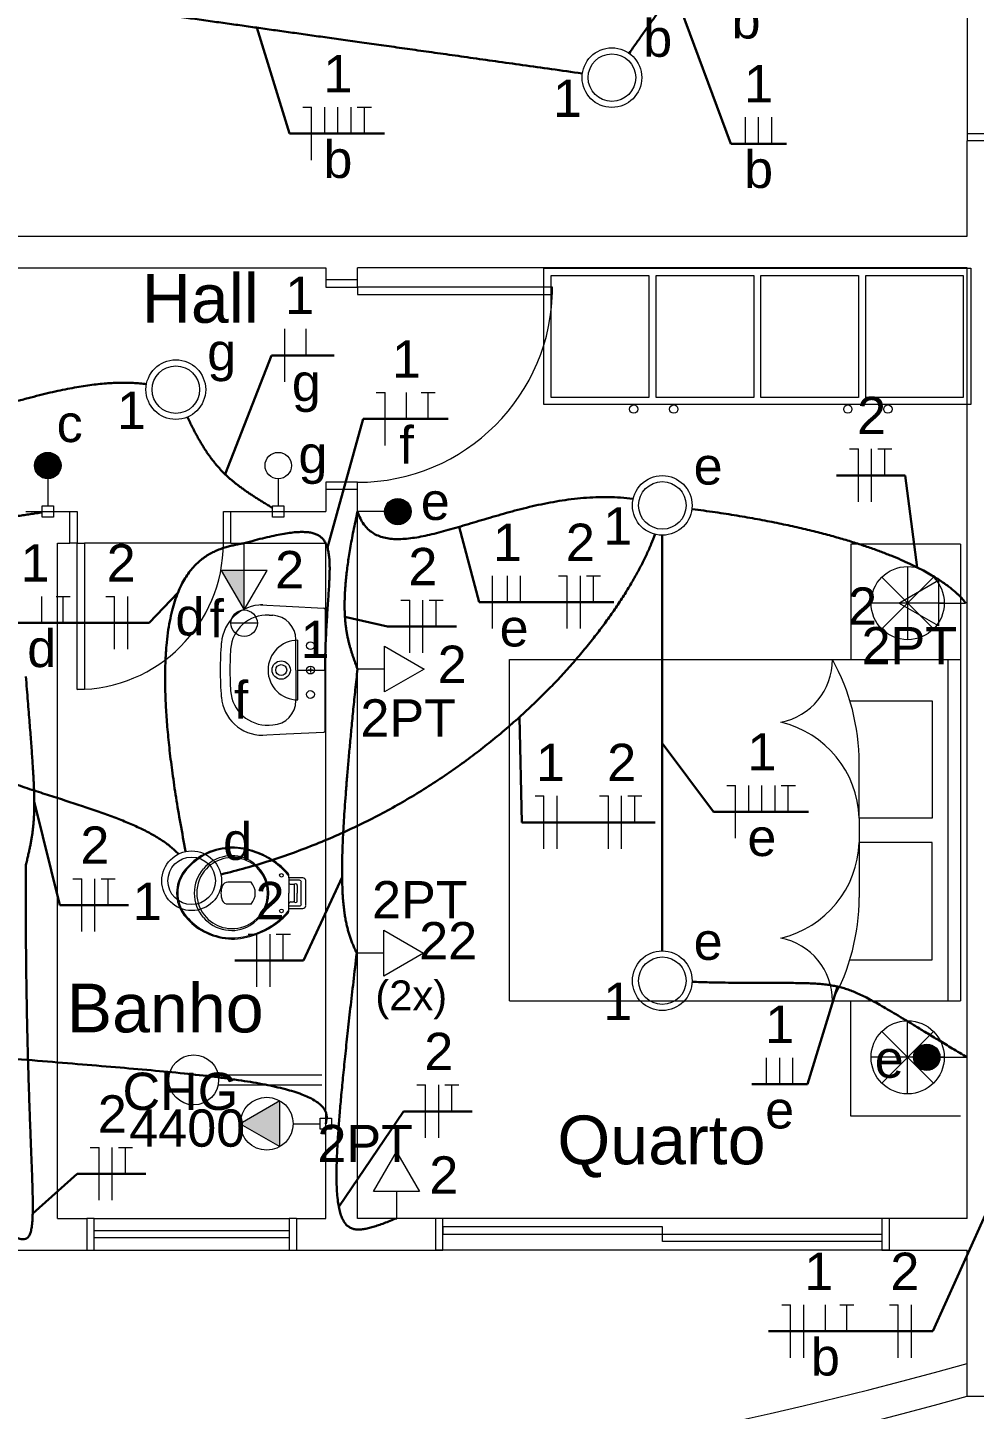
# Model space of a CAD drawing. Header units: inches. Extents: x -3 to 923, y -103 to 154.
# Drawn here: x 30.68 to 35.16, y 37.11 to 43.65 of the extents above; entities that cross this region are included whole.
import ezdxf

# ---------------------------------------------------------------- set-up
doc = ezdxf.new("R2010")
doc.units = ezdxf.units.IN
doc.header["$LTSCALE"] = 10
doc.header["$MEASUREMENT"] = 0
for name, color, linetype, lineweight in [('BASE', 8, 'Continuous', 5), ('EL-Condutos', 4, 'Continuous', 30), ('EL-Fios', 9, 'Continuous', 20), ('EL-Textos fios', 2, 'Continuous', 30), ('EL-Textos pontos', 2, 'Continuous', 30), ('MOVEIS', 9, 'Continuous', 20), ('P-SIMBOL', 5, 'Continuous', 20), ('TEXTO', 2, 'Continuous', 20)]:
    doc.layers.add(name, color=color, linetype=linetype, lineweight=lineweight)
doc.styles.add('Arial', font='arial.ttf')

msp = doc.modelspace()

# ---------------------------------------------------------------- hatches: boundary and pattern name
at = {"layer": 'P-SIMBOL', "linetype": 'Continuous'}
for points in [[(30.717, 41.5768), (30.7795, 41.5768), (30.7795, 41.6393), (30.7698, 41.6388), (30.7529, 41.6333), (30.7424, 41.6273), (30.7344, 41.6203), (30.7264, 41.6098), (30.7202, 41.5968), (30.7174, 41.5838), (30.7175, 41.5768)], [(30.842, 41.5768), (30.7795, 41.5768), (30.7795, 41.6393), (30.7892, 41.6388), (30.8061, 41.6333), (30.8166, 41.6273), (30.8246, 41.6203), (30.8326, 41.6098), (30.8388, 41.5968), (30.8416, 41.5838), (30.8415, 41.5768)], [(30.717, 41.5768), (30.7795, 41.5768), (30.7795, 41.5143), (30.7698, 41.5148), (30.7529, 41.5203), (30.7424, 41.5263), (30.7344, 41.5333), (30.7264, 41.5438), (30.7202, 41.5568), (30.7174, 41.5698), (30.7175, 41.5768)], [(30.842, 41.5768), (30.7795, 41.5768), (30.7795, 41.5143), (30.7892, 41.5148), (30.8061, 41.5203), (30.8166, 41.5263), (30.8246, 41.5333), (30.8326, 41.5438), (30.8388, 41.5568), (30.8416, 41.5698), (30.8415, 41.5768)], [(32.4358, 41.4212), (32.4358, 41.3587), (32.3733, 41.3587), (32.3738, 41.3684), (32.3793, 41.3854), (32.3853, 41.3959), (32.3923, 41.4039), (32.4028, 41.4119), (32.4158, 41.418), (32.4288, 41.4209), (32.4358, 41.4207)], [(32.4358, 41.4212), (32.4358, 41.3587), (32.4983, 41.3587), (32.4978, 41.3684), (32.4923, 41.3854), (32.4863, 41.3959), (32.4793, 41.4039), (32.4688, 41.4119), (32.4558, 41.418), (32.4428, 41.4209), (32.4358, 41.4207)], [(32.4358, 41.2962), (32.4358, 41.3587), (32.3733, 41.3587), (32.3738, 41.3491), (32.3793, 41.3321), (32.3853, 41.3216), (32.3923, 41.3136), (32.4028, 41.3056), (32.4158, 41.2995), (32.4288, 41.2966), (32.4358, 41.2968)], [(32.4358, 41.2962), (32.4358, 41.3587), (32.4983, 41.3587), (32.4978, 41.3491), (32.4923, 41.3321), (32.4863, 41.3216), (32.4793, 41.3136), (32.4688, 41.3056), (32.4558, 41.2995), (32.4428, 41.2966), (32.4358, 41.2968)], [(31.7085, 41.0808), (31.7085, 40.8933), (31.6003, 41.0808)], [(34.9383, 38.8383), (34.9383, 38.7758), (34.8758, 38.7758), (34.8763, 38.7854), (34.8818, 38.8024), (34.8878, 38.8129), (34.8948, 38.8209), (34.9053, 38.8289), (34.9183, 38.835), (34.9313, 38.8379), (34.9383, 38.8377)], [(34.9383, 38.8383), (34.9383, 38.7758), (35.0008, 38.7758), (35.0003, 38.7854), (34.9948, 38.8024), (34.9888, 38.8129), (34.9818, 38.8209), (34.9713, 38.8289), (34.9583, 38.835), (34.9453, 38.8379), (34.9383, 38.8377)], [(34.9383, 38.7133), (34.9383, 38.7758), (34.8758, 38.7758), (34.8763, 38.7661), (34.8818, 38.7491), (34.8878, 38.7386), (34.8948, 38.7306), (34.9053, 38.7226), (34.9183, 38.7165), (34.9313, 38.7136), (34.9383, 38.7138)], [(34.9383, 38.7133), (34.9383, 38.7758), (35.0008, 38.7758), (35.0003, 38.7661), (34.9948, 38.7491), (34.9888, 38.7386), (34.9818, 38.7306), (34.9713, 38.7226), (34.9583, 38.7165), (34.9453, 38.7136), (34.9383, 38.7138)], [(31.8778, 38.4616), (31.6903, 38.4616), (31.8778, 38.5698)], [(31.8778, 38.4616), (31.6903, 38.4616), (31.8778, 38.3533)]]:
    msp.add_hatch(color=256, dxfattribs=at).paths.add_polyline_path(points)

# ---------------------------------------------------------------- linework, layer by layer
at = {"layer": 'BASE'}
for p, q in [((35.1293, 44.1058), (35.1293, 43.1133)), ((35.1293, 42.6633), (35.1293, 43.1133)), ((35.2793, 43.1133), (35.1293, 43.1133)), ((28.7258, 42.6633), (35.1293, 42.6633)), ((28.7258, 42.5133), (32.0948, 42.5133)), ((32.0948, 42.5133), (32.0948, 42.4558)), ((32.2448, 42.4558), (32.0948, 42.4558)), ((35.1293, 42.5133), (32.2448, 42.5133)), ((32.2448, 42.4558), (32.2448, 42.5133)), ((35.1293, 38.0133), (35.1293, 42.5133)), ((35.1293, 38.0133), (35.1293, 42.5133)), ((32.0948, 41.4633), (32.0948, 41.3593)), ((32.2448, 41.4633), (32.0948, 41.4633)), ((32.2448, 38.0133), (32.2448, 41.4633)), ((30.6758, 41.3593), (30.8833, 41.3593)), ((30.8833, 41.2093), (30.8833, 41.3593)), ((31.6448, 41.3593), (32.0948, 41.3593)), ((31.6448, 41.2093), (31.6448, 41.3593)), ((30.8258, 38.0133), (30.8258, 41.2093)), ((30.8258, 41.2093), (30.8833, 41.2093)), ((31.6448, 41.2093), (30.9528, 41.2093)), ((31.6448, 41.2093), (32.0948, 41.2093)), ((32.0948, 38.0133), (32.0948, 41.2093)), ((30.8258, 38.0133), (30.9643, 38.0133)), ((30.9643, 38.0133), (30.9643, 37.8633)), ((31.9563, 38.0133), (32.0948, 38.0133)), ((31.9563, 38.0133), (31.9563, 37.8633)), ((32.6143, 38.0133), (32.2448, 38.0133)), ((32.6143, 38.0133), (32.6143, 37.8633)), ((35.1293, 38.0133), (34.7603, 38.0133)), ((34.7603, 38.0133), (34.7603, 37.8633)), ((30.2488, 37.8633), (30.9643, 37.8633)), ((31.9563, 37.8633), (32.6143, 37.8633)), ((34.7603, 37.8633), (32.6143, 37.8633)), ((34.7603, 37.8633), (35.1293, 37.8633)), ((35.1293, 37.1713), (35.1293, 37.8633)), ((35.1293, 37.1713), (35.1293, 37.8633)), ((35.1293, 37.1713), (35.4468, 37.1713))]:
    msp.add_line(p, q, dxfattribs=at)
at = {"layer": 'BASE', "linetype": 'Continuous'}
for p, q in [((30.9988, 38.0133), (31.9218, 38.0133)), ((34.7253, 38.0133), (32.6488, 38.0133)), ((30.9988, 37.8633), (31.9218, 37.8633)), ((34.7253, 37.8633), (32.6488, 37.8633))]:
    msp.add_line(p, q, dxfattribs=at)
for points in [[(35.2793, 43.1133), (35.2793, 43.1478), (35.1293, 43.1478), (35.1293, 43.1133)], [(32.0948, 42.4558), (32.0948, 42.4208), (32.2448, 42.4208), (32.2448, 42.4558)], [(32.2448, 41.4633), (32.2448, 41.4978), (32.0948, 41.4978), (32.0948, 41.4633)], [(30.8833, 41.3593), (30.9178, 41.3593), (30.9178, 41.2093), (30.8833, 41.2093)], [(31.6448, 41.2093), (31.6103, 41.2093), (31.6103, 41.3593), (31.6448, 41.3593)], [(30.9643, 37.8633), (30.9988, 37.8633), (30.9988, 38.0133), (30.9643, 38.0133)], [(31.9563, 38.0133), (31.9218, 38.0133), (31.9218, 37.8633), (31.9563, 37.8633)], [(32.6143, 37.8633), (32.6488, 37.8633), (32.6488, 38.0133), (32.6143, 38.0133)], [(34.7603, 38.0133), (34.7253, 38.0133), (34.7253, 37.8633), (34.7603, 37.8633)]]:
    msp.add_lwpolyline(points, dxfattribs=at)
for points in [[(32.2448, 42.4208), (32.2448, 42.3863), (33.1678, 42.3863), (33.1678, 42.4208), (32.2448, 42.4208), (32.2448, 42.4208)], [(30.9178, 41.2093), (30.9528, 41.2093), (30.9528, 40.5173), (30.9178, 40.5173), (30.9178, 41.2093), (30.9178, 41.2093)], [(30.9988, 37.9558), (31.9218, 37.9558), (31.9218, 37.9213), (30.9988, 37.9213), (30.9988, 37.9558), (30.9988, 37.9558)], [(32.6488, 37.9383), (33.6873, 37.9383), (33.6873, 37.9733), (32.6488, 37.9733), (32.6488, 37.9383), (32.6488, 37.9383)], [(33.6873, 37.9383), (34.7253, 37.9383), (34.7253, 37.9038), (33.6873, 37.9038), (33.6873, 37.9383), (33.6873, 37.9383)]]:
    msp.add_lwpolyline(points, close=True, dxfattribs=at)
for centre, radius in [((32.2448, 42.4208), 0.923), ((30.9178, 41.2093), 0.6923)]:
    msp.add_arc(centre, radius, 270, 0, dxfattribs=at)
at = {"layer": 'BASE'}
for radius, start, end in [(18.558, 254.235, 285.765), (18.708, 254.364, 285.636)]:
    msp.add_arc((30.0873, 55.1868), radius, start, end, dxfattribs=at)
at = {"layer": 'EL-Condutos', "linetype": 'Continuous'}
for points in [[(33.5298, 43.5282), (33.5483, 43.5545), (33.5659, 43.5795), (33.5827, 43.6032), (33.5987, 43.626), (33.6141, 43.6477), (33.6288, 43.6686), (33.643, 43.6887), (33.6567, 43.7081), (33.6701, 43.727), (33.6831, 43.7454), (33.6958, 43.7635), (33.7084, 43.7813), (33.7208, 43.799), (33.7333, 43.8166), (33.7457, 43.8342), (33.7583, 43.852), (33.7711, 43.8701), (33.7841, 43.8885), (33.7974, 43.9074), (33.8112, 43.9269), (33.8254, 43.947), (33.8401, 43.968), (33.8555, 43.9897), (33.8716, 44.0125), (33.8884, 44.0363), (33.9061, 44.0614), (33.9246, 44.0877), (33.9442, 44.1154), (33.9648, 44.1446), (33.9865, 44.1753)], [(30.2288, 43.8664), (30.3737, 43.846), (30.5098, 43.8268), (30.6379, 43.8088), (30.7584, 43.7919), (30.872, 43.7759), (30.9794, 43.7608), (31.0812, 43.7464), (31.178, 43.7328), (31.2704, 43.7198), (31.359, 43.7073), (31.4446, 43.6953), (31.5276, 43.6836), (31.6088, 43.6722), (31.6887, 43.661), (31.7679, 43.6498), (31.8472, 43.6386), (31.9271, 43.6274), (32.0083, 43.616), (32.0913, 43.6043), (32.1769, 43.5923), (32.2655, 43.5798), (32.3579, 43.5668), (32.4547, 43.5532), (32.5565, 43.5388), (32.6639, 43.5237), (32.7775, 43.5077), (32.898, 43.4908), (33.0261, 43.4728), (33.1622, 43.4536), (33.3071, 43.4332)], [(29.3074, 41.4354), (29.4297, 41.479), (29.5463, 41.5204), (29.6575, 41.5598), (29.7633, 41.5971), (29.8641, 41.6323), (29.9599, 41.6655), (30.051, 41.6967), (30.1375, 41.7261), (30.2195, 41.7535), (30.2974, 41.7791), (30.3713, 41.8029), (30.4413, 41.8249), (30.5076, 41.8452), (30.5704, 41.8638), (30.6299, 41.8807), (30.6862, 41.896), (30.7397, 41.9098), (30.7903, 41.922), (30.8383, 41.9327), (30.8839, 41.9419), (30.9273, 41.9498), (30.9687, 41.9562), (31.0081, 41.9613), (31.0459, 41.9652), (31.0821, 41.9677), (31.117, 41.969), (31.1508, 41.9692), (31.1836, 41.9681), (31.2156, 41.966), (31.2469, 41.9628)], [(31.4408, 41.8059), (31.4525, 41.781), (31.4641, 41.7574), (31.4756, 41.735), (31.4871, 41.7137), (31.4985, 41.6935), (31.5099, 41.6743), (31.5213, 41.6561), (31.5327, 41.6388), (31.5442, 41.6223), (31.5558, 41.6067), (31.5675, 41.5918), (31.5794, 41.5775), (31.5913, 41.5639), (31.6035, 41.5509), (31.6159, 41.5384), (31.6285, 41.5264), (31.6414, 41.5148), (31.6545, 41.5035), (31.6679, 41.4925), (31.6817, 41.4818), (31.6959, 41.4713), (31.7104, 41.4609), (31.7253, 41.4505), (31.7406, 41.4402), (31.7564, 41.4299), (31.7727, 41.4195), (31.7895, 41.4089), (31.8067, 41.3981), (31.8246, 41.3871), (31.843, 41.3758)], [(33.5483, 41.4189), (33.4897, 41.425), (33.4311, 41.4276), (33.3726, 41.4271), (33.3144, 41.4236), (33.2565, 41.4175), (33.1991, 41.4092), (33.1422, 41.399), (33.0861, 41.3872), (33.0307, 41.374), (32.9763, 41.3598), (32.9228, 41.345), (32.8705, 41.3299), (32.8194, 41.3147), (32.7697, 41.2997), (32.7214, 41.2854), (32.6746, 41.272), (32.6295, 41.2599), (32.5862, 41.2493), (32.5448, 41.2405), (32.5054, 41.234), (32.468, 41.2299), (32.4329, 41.2287), (32.4001, 41.2306), (32.3698, 41.236), (32.342, 41.2452), (32.3168, 41.2584), (32.2944, 41.2761), (32.2748, 41.2985), (32.2583, 41.3259), (32.2448, 41.3587)], [(29.3151, 41.3764), (29.4134, 41.3681), (29.5062, 41.3606), (29.5934, 41.3537), (29.6755, 41.3475), (29.7527, 41.3419), (29.825, 41.3369), (29.8929, 41.3325), (29.9566, 41.3287), (30.0162, 41.3254), (30.072, 41.3227), (30.1243, 41.3205), (30.1732, 41.3188), (30.2191, 41.3176), (30.2621, 41.3169), (30.3024, 41.3166), (30.3404, 41.3168), (30.3763, 41.3174), (30.4102, 41.3183), (30.4425, 41.3197), (30.4733, 41.3214), (30.5029, 41.3235), (30.5315, 41.326), (30.5594, 41.3287), (30.5868, 41.3317), (30.6139, 41.3351), (30.6409, 41.3387), (30.6682, 41.3425), (30.6959, 41.3466), (30.7243, 41.3508), (30.7535, 41.3553)], [(32.2448, 40.6137), (32.2396, 40.6281), (32.2345, 40.6424), (32.2294, 40.6567), (32.2244, 40.6711), (32.2196, 40.6857), (32.2149, 40.7005), (32.2103, 40.7157), (32.2061, 40.7313), (32.202, 40.7475), (32.1983, 40.7642), (32.1949, 40.7817), (32.1919, 40.7999), (32.1894, 40.819), (32.1872, 40.839), (32.1856, 40.8601), (32.1845, 40.8823), (32.1839, 40.9057), (32.184, 40.9304), (32.1847, 40.9564), (32.186, 40.984), (32.1881, 41.0131), (32.1909, 41.0438), (32.1945, 41.0762), (32.1989, 41.1105), (32.2042, 41.1466), (32.2104, 41.1847), (32.2175, 41.2249), (32.2256, 41.2673), (32.2347, 41.3118), (32.2448, 41.3587)], [(33.8282, 41.3712), (33.9374, 41.3559), (34.0404, 41.3398), (34.1374, 41.3229), (34.2286, 41.3052), (34.3141, 41.287), (34.3942, 41.2682), (34.4689, 41.249), (34.5385, 41.2296), (34.6031, 41.2099), (34.6629, 41.1901), (34.7182, 41.1704), (34.7689, 41.1507), (34.8154, 41.1312), (34.8579, 41.112), (34.8963, 41.0932), (34.9311, 41.0749), (34.9623, 41.0571), (34.9901, 41.0401), (35.0146, 41.0238), (35.0361, 41.0085), (35.0548, 40.9941), (35.0707, 40.9808), (35.0841, 40.9688), (35.0952, 40.958), (35.104, 40.9485), (35.1109, 40.9406), (35.1159, 40.9343), (35.1193, 40.9296), (35.1212, 40.9268), (35.1218, 40.9258)], [(29.2156, 41.2539), (29.2601, 41.1364), (29.311, 41.0271), (29.3678, 40.9254), (29.4301, 40.8312), (29.4973, 40.7439), (29.569, 40.6632), (29.6448, 40.5887), (29.7241, 40.5202), (29.8064, 40.4571), (29.8914, 40.3991), (29.9784, 40.3458), (30.0671, 40.297), (30.1569, 40.2521), (30.2474, 40.2108), (30.3381, 40.1728), (30.4285, 40.1377), (30.5182, 40.1051), (30.6066, 40.0746), (30.6933, 40.0458), (30.7778, 40.0185), (30.8596, 39.9921), (30.9383, 39.9664), (31.0133, 39.9409), (31.0842, 39.9154), (31.1506, 39.8893), (31.2119, 39.8624), (31.2676, 39.8342), (31.3174, 39.8044), (31.3606, 39.7727), (31.3969, 39.7386)], [(31.4317, 39.7512), (31.4071, 39.8826), (31.3864, 40.0057), (31.3695, 40.1208), (31.3561, 40.2281), (31.346, 40.3279), (31.3393, 40.4205), (31.3355, 40.5062), (31.3347, 40.5852), (31.3366, 40.6579), (31.341, 40.7245), (31.3478, 40.7852), (31.3568, 40.8405), (31.3679, 40.8905), (31.3809, 40.9355), (31.3956, 40.9759), (31.4118, 41.0118), (31.4295, 41.0436), (31.4483, 41.0716), (31.4682, 41.096), (31.489, 41.1171), (31.5105, 41.1352), (31.5325, 41.1506), (31.555, 41.1636), (31.5776, 41.1744), (31.6003, 41.1833), (31.6228, 41.1906), (31.6451, 41.1965), (31.6669, 41.2015), (31.6881, 41.2056), (31.7085, 41.2093)], [(31.5996, 39.6416), (31.7169, 39.6722), (31.831, 39.7064), (31.9417, 39.7442), (32.0492, 39.7852), (32.1534, 39.8292), (32.2543, 39.8761), (32.3518, 39.9255), (32.446, 39.9772), (32.5369, 40.0311), (32.6245, 40.0869), (32.7086, 40.1444), (32.7894, 40.2033), (32.8668, 40.2635), (32.9408, 40.3246), (33.0114, 40.3865), (33.0786, 40.4489), (33.1423, 40.5116), (33.2026, 40.5744), (33.2594, 40.6371), (33.3128, 40.6994), (33.3626, 40.7611), (33.409, 40.822), (33.4519, 40.8819), (33.4912, 40.9404), (33.527, 40.9975), (33.5593, 41.0528), (33.588, 41.1061), (33.6131, 41.1573), (33.6347, 41.2061), (33.6527, 41.2522)], [(31.7085, 41.2093), (31.7599, 41.2232), (31.8069, 41.2351), (31.8497, 41.2449), (31.8884, 41.2526), (31.9233, 41.2581), (31.9546, 41.2615), (31.9824, 41.2626), (32.0069, 41.2615), (32.0284, 41.2582), (32.0469, 41.2525), (32.0627, 41.2445), (32.0759, 41.2342), (32.0868, 41.2215), (32.0956, 41.2063), (32.1023, 41.1887), (32.1073, 41.1686), (32.1106, 41.146), (32.1125, 41.1208), (32.1132, 41.0931), (32.1128, 41.0627), (32.1115, 41.0297), (32.1095, 40.994), (32.1071, 40.9557), (32.1043, 40.9146), (32.1014, 40.8707), (32.0985, 40.824), (32.0959, 40.7745), (32.0937, 40.7222), (32.0921, 40.667), (32.0913, 40.6088)], [(33.687, 41.2482), (33.687, 41.1568), (33.687, 41.0707), (33.687, 40.9895), (33.687, 40.9129), (33.687, 40.8405), (33.687, 40.772), (33.687, 40.7068), (33.687, 40.6447), (33.687, 40.5853), (33.687, 40.5281), (33.687, 40.4729), (33.687, 40.4191), (33.687, 40.3666), (33.687, 40.3147), (33.687, 40.2633), (33.687, 40.2119), (33.687, 40.16), (33.687, 40.1075), (33.687, 40.0537), (33.687, 39.9985), (33.687, 39.9413), (33.687, 39.8819), (33.687, 39.8198), (33.687, 39.7546), (33.687, 39.6861), (33.687, 39.6137), (33.687, 39.5371), (33.687, 39.4559), (33.687, 39.3698), (33.687, 39.2784)], [(30.6758, 39.6863), (30.6812, 39.7087), (30.6862, 39.73), (30.6908, 39.7504), (30.695, 39.7701), (30.6988, 39.7892), (30.7021, 39.8079), (30.7051, 39.8264), (30.7078, 39.8448), (30.71, 39.8633), (30.7118, 39.8822), (30.7133, 39.9014), (30.7144, 39.9213), (30.7151, 39.942), (30.7155, 39.9636), (30.7155, 39.9864), (30.7152, 40.0104), (30.7145, 40.0359), (30.7134, 40.0631), (30.7121, 40.0921), (30.7104, 40.123), (30.7083, 40.1561), (30.7059, 40.1915), (30.7033, 40.2295), (30.7003, 40.27), (30.6969, 40.3134), (30.6933, 40.3598), (30.6894, 40.4093), (30.6851, 40.4622), (30.6806, 40.5186), (30.6758, 40.5787)], [(32.2448, 40.6137), (32.2345, 40.5158), (32.2251, 40.4233), (32.2165, 40.336), (32.2087, 40.2537), (32.2017, 40.1763), (32.1955, 40.1036), (32.1901, 40.0354), (32.1854, 39.9714), (32.1814, 39.9115), (32.1781, 39.8556), (32.1756, 39.8033), (32.1737, 39.7546), (32.1725, 39.7093), (32.172, 39.6671), (32.1721, 39.6279), (32.1729, 39.5914), (32.1742, 39.5576), (32.1762, 39.5262), (32.1787, 39.497), (32.1819, 39.4698), (32.1855, 39.4445), (32.1898, 39.4208), (32.1945, 39.3986), (32.1998, 39.3777), (32.2055, 39.3579), (32.2118, 39.339), (32.2185, 39.3208), (32.2257, 39.3031), (32.2333, 39.2858), (32.2413, 39.2686)], [(30.4623, 38.0133), (30.4984, 37.9943), (30.531, 37.9762), (30.5602, 37.9597), (30.5862, 37.945), (30.6092, 37.9327), (30.6293, 37.9232), (30.6467, 37.9169), (30.6616, 37.9144), (30.6741, 37.9159), (30.6843, 37.922), (30.6925, 37.9331), (30.6988, 37.9497), (30.7034, 37.9722), (30.7064, 38.001), (30.708, 38.0366), (30.7084, 38.0794), (30.7077, 38.1299), (30.7061, 38.1885), (30.7038, 38.2557), (30.7008, 38.3319), (30.6975, 38.4175), (30.6939, 38.513), (30.6902, 38.6188), (30.6866, 38.7354), (30.6833, 38.8633), (30.6803, 39.0028), (30.6779, 39.1544), (30.6762, 39.3186), (30.6755, 39.4957), (30.6758, 39.6863)], [(32.0948, 38.4616), (32.0984, 38.5032), (32.0801, 38.5398), (32.0408, 38.5719), (31.9816, 38.6001), (31.9037, 38.6247), (31.808, 38.6464), (31.6956, 38.6657), (31.5675, 38.6831), (31.4249, 38.6991), (31.2689, 38.7142), (31.1003, 38.7289), (30.9205, 38.7438), (30.7303, 38.7594), (30.5308, 38.7762), (30.3232, 38.7946), (30.1084, 38.8153), (29.8876, 38.8388), (29.6618, 38.8655), (29.432, 38.896), (29.1994, 38.9308), (28.965, 38.9704), (28.7298, 39.0153), (28.4949, 39.0661), (28.2614, 39.1233), (28.0303, 39.1873), (27.8028, 39.2587), (27.5798, 39.3381), (27.3624, 39.4259), (27.1517, 39.5226), (26.9488, 39.6288)], [(32.2413, 39.2686), (32.2254, 39.1328), (32.2109, 39.0063), (32.1979, 38.8887), (32.1862, 38.7798), (32.176, 38.6792), (32.1673, 38.5868), (32.16, 38.5021), (32.1542, 38.4248), (32.1499, 38.3548), (32.147, 38.2916), (32.1458, 38.235), (32.146, 38.1847), (32.1478, 38.1404), (32.1512, 38.1017), (32.1562, 38.0685), (32.1627, 38.0403), (32.1709, 38.0169), (32.1806, 37.998), (32.192, 37.9833), (32.2051, 37.9725), (32.2198, 37.9653), (32.2362, 37.9614), (32.2543, 37.9606), (32.2741, 37.9624), (32.2956, 37.9666), (32.3189, 37.9729), (32.3439, 37.981), (32.3707, 37.9907), (32.3992, 38.0015), (32.4295, 38.0133)], [(33.828, 39.1329), (33.9095, 39.1306), (33.984, 39.1291), (34.0518, 39.1282), (34.1134, 39.1278), (34.1693, 39.1276), (34.22, 39.1276), (34.266, 39.1276), (34.3077, 39.1275), (34.3457, 39.127), (34.3804, 39.1261), (34.4123, 39.1246), (34.4419, 39.1223), (34.4696, 39.1191), (34.496, 39.1148), (34.5216, 39.1093), (34.5467, 39.1024), (34.572, 39.094), (34.5978, 39.0839), (34.6247, 39.072), (34.6532, 39.0581), (34.6837, 39.042), (34.7167, 39.0236), (34.7527, 39.0028), (34.7922, 38.9794), (34.8357, 38.9533), (34.8836, 38.9242), (34.9364, 38.8921), (34.9946, 38.8567), (35.0588, 38.818), (35.1293, 38.7758)]]:
    msp.add_spline(points, degree=3, dxfattribs=at)
at = {"layer": 'EL-Fios', "color": 5}
for p, q in [((31.9856, 43.2731), (32.0273, 43.2731)), ((32.0273, 43.0231), (32.0273, 43.2731)), ((32.0898, 43.1481), (32.0898, 43.2731)), ((32.1523, 43.1481), (32.1523, 43.2731)), ((32.2148, 43.1481), (32.2148, 43.2731)), ((32.2439, 43.2731), (32.3106, 43.2731)), ((32.2773, 43.1481), (32.2773, 43.2731)), ((34.0802, 43.1004), (34.0802, 43.2254)), ((34.1427, 43.1004), (34.1427, 43.2254)), ((34.2052, 43.1004), (34.2052, 43.2254)), ((31.9007, 41.9736), (31.9007, 42.2236)), ((32.0026, 42.0986), (32.0026, 42.2236)), ((32.3334, 41.9226), (32.375, 41.9226)), ((32.375, 41.6726), (32.375, 41.9226)), ((32.4769, 41.7976), (32.4769, 41.9226)), ((32.5454, 41.9226), (32.6121, 41.9226)), ((32.5787, 41.7976), (32.5787, 41.9226)), ((34.573, 41.6555), (34.6147, 41.6555)), ((34.6147, 41.4055), (34.6147, 41.6555)), ((34.6772, 41.4055), (34.6772, 41.6555)), ((34.7063, 41.6555), (34.773, 41.6555)), ((34.7397, 41.5305), (34.7397, 41.6555)), ((32.8837, 40.805), (32.8837, 41.055)), ((32.9543, 40.93), (32.9543, 41.055)), ((33.0168, 40.93), (33.0168, 41.055)), ((33.1951, 41.055), (33.2367, 41.055)), ((33.2367, 40.805), (33.2367, 41.055)), ((33.2992, 40.805), (33.2992, 41.055)), ((33.3284, 41.055), (33.3951, 41.055)), ((33.3617, 40.93), (33.3617, 41.055)), ((30.7508, 40.8323), (30.7508, 40.9573)), ((30.8193, 40.9573), (30.886, 40.9573)), ((30.8526, 40.8323), (30.8526, 40.9573)), ((31.054, 40.9573), (31.0957, 40.9573)), ((31.0957, 40.7073), (31.0957, 40.9573)), ((31.1582, 40.7073), (31.1582, 40.9573)), ((32.45, 40.9401), (32.4917, 40.9401)), ((32.4917, 40.6901), (32.4917, 40.9401)), ((32.5542, 40.6901), (32.5542, 40.9401)), ((32.5833, 40.9401), (32.65, 40.9401)), ((32.6167, 40.8151), (32.6167, 40.9401)), ((33.9916, 40.0628), (34.0332, 40.0628)), ((34.0332, 39.8128), (34.0332, 40.0628)), ((34.0957, 39.9378), (34.0957, 40.0628)), ((34.1582, 39.9378), (34.1582, 40.0628)), ((34.2207, 39.9378), (34.2207, 40.0628)), ((34.2499, 40.0628), (34.3166, 40.0628)), ((34.2832, 39.9378), (34.2832, 40.0628)), ((33.085, 40.0128), (33.1267, 40.0128)), ((33.1267, 39.7628), (33.1267, 40.0128)), ((33.1892, 39.7628), (33.1892, 40.0128)), ((33.3905, 40.0128), (33.4322, 40.0128)), ((33.4322, 39.7628), (33.4322, 40.0128)), ((33.4947, 39.7628), (33.4947, 40.0128)), ((33.5239, 40.0128), (33.5905, 40.0128)), ((33.5572, 39.8878), (33.5572, 40.0128)), ((30.8982, 39.6212), (30.9398, 39.6212)), ((30.9398, 39.3712), (30.9398, 39.6212)), ((31.0023, 39.3712), (31.0023, 39.6212)), ((31.0315, 39.6212), (31.0982, 39.6212)), ((31.0648, 39.4962), (31.0648, 39.6212)), ((31.7272, 39.3589), (31.7688, 39.3589)), ((31.7688, 39.1089), (31.7688, 39.3589)), ((31.8313, 39.1089), (31.8313, 39.3589)), ((31.8605, 39.3589), (31.9272, 39.3589)), ((31.8938, 39.2339), (31.8938, 39.3589)), ((34.18, 38.6484), (34.18, 38.7734)), ((34.2425, 38.6484), (34.2425, 38.7734)), ((34.305, 38.6484), (34.305, 38.7734)), ((32.525, 38.6448), (32.5667, 38.6448)), ((32.5667, 38.3948), (32.5667, 38.6448)), ((32.6292, 38.3948), (32.6292, 38.6448)), ((32.6583, 38.6448), (32.725, 38.6448)), ((32.6917, 38.5198), (32.6917, 38.6448)), ((30.9805, 38.349), (31.0222, 38.349)), ((31.0222, 38.099), (31.0222, 38.349)), ((31.0847, 38.099), (31.0847, 38.349)), ((31.1139, 38.349), (31.1805, 38.349)), ((31.1472, 38.224), (31.1472, 38.349)), ((34.2526, 37.6038), (34.2943, 37.6038)), ((34.2943, 37.3538), (34.2943, 37.6038)), ((34.3568, 37.3538), (34.3568, 37.6038)), ((34.4586, 37.4788), (34.4586, 37.6038)), ((34.5271, 37.6038), (34.5938, 37.6038)), ((34.5605, 37.4788), (34.5605, 37.6038)), ((34.7619, 37.6038), (34.8035, 37.6038)), ((34.8035, 37.3538), (34.8035, 37.6038)), ((34.866, 37.3538), (34.866, 37.6038))]:
    msp.add_line(p, q, dxfattribs=at)
at = {"layer": 'EL-Textos fios', "color": 3}
for p, q in [((33.7412, 43.8277), (34.0106, 43.1004)), ((31.7679, 43.6498), (31.9231, 43.1481)), ((31.9231, 43.1481), (32.3731, 43.1481)), ((34.0106, 43.1004), (34.2749, 43.1004)), ((31.6186, 41.5357), (31.8382, 42.0986)), ((31.8382, 42.0986), (32.1347, 42.0986)), ((32.1023, 41.1887), (32.2709, 41.7976)), ((32.2709, 41.7976), (32.6746, 41.7976)), ((34.8355, 41.5305), (34.5105, 41.5305)), ((34.8931, 41.0948), (34.8355, 41.5305)), ((32.7265, 41.2869), (32.8212, 40.93)), ((31.3959, 40.9765), (31.2591, 40.8323)), ((32.8212, 40.93), (33.4576, 40.93)), ((31.2591, 40.8323), (30.4823, 40.8323)), ((32.1856, 40.8601), (32.3875, 40.8151)), ((32.3875, 40.8151), (32.7125, 40.8151)), ((33.0114, 40.3865), (33.0225, 39.8878)), ((33.687, 40.2633), (33.9291, 39.9378)), ((30.7155, 39.9864), (30.8357, 39.4962)), ((33.9291, 39.9378), (34.3791, 39.9378)), ((33.0225, 39.8878), (33.653, 39.8878)), ((32.1721, 39.6279), (31.9897, 39.2339)), ((35.9105, 39.5765), (34.9669, 37.4788)), ((30.8357, 39.4962), (31.1607, 39.4962)), ((31.9897, 39.2339), (31.6647, 39.2339)), ((34.5153, 39.1108), (34.3746, 38.6484)), ((34.3746, 38.6484), (34.1103, 38.6484)), ((32.1562, 38.0684), (32.4625, 38.5198)), ((32.4625, 38.5198), (32.7875, 38.5198)), ((30.708, 38.0365), (30.918, 38.224)), ((30.918, 38.224), (31.243, 38.224)), ((34.9669, 37.4788), (34.1901, 37.4788))]:
    msp.add_line(p, q, dxfattribs=at)
at = {"layer": 'MOVEIS'}
for p, q in [((34.5783, 41.2043), (34.5783, 40.6583)), ((35.0978, 41.2043), (34.5783, 41.2043)), ((35.0978, 41.2043), (35.0978, 39.0433)), ((35.0978, 41.2043), (35.0978, 41.0258)), ((34.8478, 41.0988), (34.8478, 40.7528)), ((34.9703, 40.8038), (34.7258, 41.0483)), ((34.9703, 41.0483), (34.7258, 40.8038)), ((31.7863, 40.9173), (31.9068, 40.9113)), ((31.7963, 40.9173), (31.7863, 40.9173)), ((31.9068, 40.9113), (32.0863, 40.9018)), ((32.0913, 40.8963), (32.0913, 40.6088)), ((35.0208, 40.9258), (34.6748, 40.9258)), ((31.8263, 40.8693), (31.8438, 40.8683)), ((31.9533, 40.6088), (31.9533, 40.7528)), ((32.0223, 40.6203), (32.0223, 40.5973)), ((32.9633, 39.0433), (32.9633, 40.6583)), ((32.9633, 40.6583), (35.0978, 40.6583)), ((35.0403, 39.0433), (35.0403, 40.6583)), ((31.9533, 40.6088), (31.9533, 40.4643)), ((32.0338, 40.6088), (32.0108, 40.6088)), ((32.0913, 40.3213), (32.0913, 40.6088)), ((34.5743, 40.4638), (34.9643, 40.4638)), ((34.9643, 40.4638), (34.9643, 39.9083)), ((31.7863, 40.3003), (31.9068, 40.3063)), ((31.8263, 40.3483), (31.8438, 40.3493)), ((31.9068, 40.3063), (32.0863, 40.3153)), ((34.6178, 39.9083), (34.6178, 40.1693)), ((34.9643, 39.9083), (34.6178, 39.9083)), ((34.6178, 39.9083), (34.6178, 39.5323)), ((34.9643, 39.7933), (34.6178, 39.7933)), ((34.9643, 39.2378), (34.9643, 39.7933)), ((31.9198, 39.6328), (31.9198, 39.6388)), ((31.7418, 39.6043), (31.6313, 39.6043)), ((31.9198, 39.6253), (31.9198, 39.6328)), ((31.9198, 39.6253), (31.9198, 39.5528)), ((31.9868, 39.6253), (31.9198, 39.6253)), ((31.9703, 39.6138), (31.9198, 39.6138)), ((31.9288, 39.5948), (31.9418, 39.5948)), ((31.9468, 39.5528), (31.9468, 39.5938)), ((31.9598, 39.5893), (31.9598, 39.5528)), ((31.9788, 39.5528), (31.9788, 39.6048)), ((32.0003, 39.5528), (32.0003, 39.6123)), ((31.9198, 39.4808), (31.9198, 39.5528)), ((31.9288, 39.5113), (31.9418, 39.5113)), ((31.9468, 39.5118), (31.9468, 39.5528)), ((31.9598, 39.5168), (31.9598, 39.5528)), ((31.9788, 39.5013), (31.9788, 39.5528)), ((32.0003, 39.4938), (32.0003, 39.5528)), ((31.6313, 39.5018), (31.7418, 39.5018)), ((31.9198, 39.4923), (31.9703, 39.4923)), ((31.9198, 39.4808), (31.9868, 39.4808)), ((31.9198, 39.4733), (31.9198, 39.4808)), ((31.9198, 39.4668), (31.9198, 39.4733)), ((34.5743, 39.2378), (34.9643, 39.2378)), ((32.9633, 39.0433), (35.0978, 39.0433)), ((34.5783, 38.4973), (34.5783, 39.0433)), ((34.8478, 38.6028), (34.8478, 38.9488)), ((34.9703, 38.6533), (34.7258, 38.8983)), ((34.9703, 38.8983), (34.7258, 38.6533)), ((35.0208, 38.7758), (34.6748, 38.7758)), ((32.0763, 38.6918), (31.5858, 38.6918)), ((31.5858, 38.6458), (32.0763, 38.6458)), ((35.0978, 38.4973), (34.5783, 38.4973))]:
    msp.add_line(p, q, dxfattribs=at)
for points in [[(35.1463, 42.5113), (35.1463, 41.8653), (33.1268, 41.8653), (33.1268, 42.5113), (35.1463, 42.5113), (35.1463, 42.5113)], [(33.6233, 42.4768), (33.6233, 41.8998), (33.1618, 41.8998), (33.1618, 42.4768), (33.6233, 42.4768), (33.6233, 42.4768)], [(34.1193, 42.4768), (34.1193, 41.8998), (33.6578, 41.8998), (33.6578, 42.4768), (34.1193, 42.4768), (34.1193, 42.4768)], [(34.6153, 42.4768), (34.6153, 41.8998), (34.1538, 41.8998), (34.1538, 42.4768), (34.6153, 42.4768), (34.6153, 42.4768)], [(35.1113, 42.4768), (35.1113, 41.8998), (34.6498, 41.8998), (34.6498, 42.4768), (35.1113, 42.4768), (35.1113, 42.4768)]]:
    msp.add_lwpolyline(points, close=True, dxfattribs=at)
for centre, radius in [((33.5518, 41.8443), 0.0196), ((33.7413, 41.8443), 0.0196), ((34.5648, 41.8443), 0.0196), ((34.7543, 41.8443), 0.0196), ((34.8478, 40.9258), 0.1731), ((32.0223, 40.7243), 0.0185), ((31.8838, 40.6088), 0.0433), ((31.8838, 40.6088), 0.026), ((32.0223, 40.6088), 0.0185), ((32.0223, 40.4933), 0.0185), ((31.8848, 39.6373), 0.00865), ((31.8848, 39.4688), 0.00865), ((34.8478, 38.7758), 0.1731), ((31.4698, 38.6688), 0.1181)]:
    msp.add_circle(centre, radius, dxfattribs=at)
for centre, radius, start, end in [((31.7963, 40.7213), 0.1961, 90, 175.302), ((32.0858, 40.8963), 0.00577, 0, 87.0582), ((31.8173, 40.6963), 0.1731, 87.0582, 176.284), ((31.8378, 40.7528), 0.1154, 0, 87.0582), ((33.1648, 40.6088), 1.5696, 175.302, 180), ((33.1648, 40.6088), 1.5235, 176.284, 180), ((34.1903, 40.6583), 0.3019, 281.064, 0.05048), ((33.6058, 40.1693), 1.0124, 0, 28.8881), ((33.1648, 40.6088), 1.5696, 180, 184.698), ((33.1648, 40.6088), 1.5235, 180, 183.716), ((31.8173, 40.5213), 0.1731, 183.716, 272.942), ((31.7963, 40.4963), 0.1961, 184.698, 270), ((31.8378, 40.4643), 0.1154, 272.942, 0), ((34.1353, 39.8913), 0.4841, 2.06427, 76.5578), ((32.0858, 40.3213), 0.00577, 272.942, 0), ((31.6518, 39.4838), 0.2861, 96.483, 121.073), ((31.6538, 39.4898), 0.2807, 73.2378, 97.0453), ((34.1353, 39.8108), 0.4841, 283.442, 357.936), ((31.6668, 39.4658), 0.3093, 121.681, 141.84), ((31.6668, 39.4658), 0.3041, 121.686, 141.83), ((31.6518, 39.4838), 0.281, 96.4778, 121.067), ((31.6513, 39.5493), 0.1806, 100.028, 138.778), ((31.6508, 39.5553), 0.1658, 100.808, 136.926), ((31.6518, 39.5538), 0.1675, 60.1948, 101.066), ((31.6503, 39.5618), 0.1682, 59.7019, 100.446), ((31.6538, 39.4898), 0.2755, 84.2407, 97.0506), ((31.6333, 39.3853), 0.3816, 55.8497, 82.7065), ((31.6468, 39.5523), 0.1781, 0.24878, 60.3441), ((31.6333, 39.3853), 0.3868, 55.8476, 74.7475), ((31.6413, 39.4003), 0.3697, 41.9479, 55.5381), ((31.5608, 39.5533), 0.1719, 143.002, 180.128), ((31.5608, 39.5533), 0.1667, 143.02, 180.128), ((31.6493, 39.5533), 0.1768, 139.336, 180.055), ((31.6483, 39.5548), 0.164, 136.228, 180.664), ((31.6513, 39.5533), 0.168, 359.888, 60.0886), ((31.6413, 39.4003), 0.3645, 40.7546, 55.5359), ((31.9078, 39.6393), 0.0117, 358.309, 45.2439), ((31.9088, 39.6318), 0.0109, 6.98801, 38.6516), ((31.6963, 39.5528), 0.0976, 159.222, 200.778), ((31.6308, 39.5763), 0.0278, 89.1095, 156.49), ((31.6823, 39.5528), 0.0788, 319.312, 40.6882), ((31.9293, 39.6043), 0.0096, 184.718, 267.985), ((31.9408, 39.6083), 0.0137, 274.052, 294.02), ((31.9513, 39.5813), 0.0151, 70.6125, 109.658), ((31.9538, 39.5893), 0.00683, 43.936, 67.4017), ((31.9523, 39.5898), 0.00769, 357.957, 36.1023), ((31.9708, 39.6053), 0.0084, 358.275, 91.725), ((31.9868, 39.6113), 0.0136, 3.68018, 91.2989), ((31.5608, 39.5528), 0.1719, 179.872, 216.998), ((31.5608, 39.5528), 0.1667, 179.872, 216.98), ((31.6493, 39.5528), 0.1768, 179.945, 220.664), ((31.6483, 39.5513), 0.164, 179.336, 223.772), ((31.6308, 39.5293), 0.0278, 203.51, 270.891), ((31.6468, 39.5538), 0.1781, 299.656, 359.751), ((31.6513, 39.5528), 0.168, 299.911, 0.11224), ((31.9293, 39.5018), 0.0096, 92.0149, 175.282), ((31.9408, 39.4978), 0.0137, 65.9796, 85.9479), ((31.9513, 39.5243), 0.0151, 250.342, 289.388), ((31.9538, 39.5168), 0.00683, 292.598, 316.064), ((31.9523, 39.5163), 0.00769, 323.898, 2.04285), ((33.6058, 39.5323), 1.0124, 331.112, 0), ((31.6668, 39.6403), 0.3093, 218.16, 238.319), ((31.6668, 39.6403), 0.3041, 218.17, 238.314), ((31.6413, 39.7053), 0.3645, 304.464, 319.245), ((31.6413, 39.7053), 0.3697, 304.462, 318.052), ((31.9078, 39.4668), 0.0117, 314.756, 1.69141), ((31.9088, 39.4743), 0.0109, 321.348, 353.012), ((31.9708, 39.5008), 0.0084, 268.275, 1.72504), ((31.9868, 39.4943), 0.0136, 268.701, 356.32), ((31.6518, 39.6223), 0.2861, 238.927, 263.517), ((31.6518, 39.6223), 0.281, 238.933, 263.522), ((31.6513, 39.5568), 0.1806, 221.222, 259.972), ((31.6508, 39.5508), 0.1658, 223.074, 259.192), ((31.6518, 39.5523), 0.1675, 258.934, 299.805), ((31.6503, 39.5443), 0.1682, 259.554, 300.298), ((31.6333, 39.7208), 0.3816, 277.293, 304.15), ((31.6333, 39.7208), 0.3868, 285.252, 304.152), ((31.6538, 39.6163), 0.2807, 262.955, 286.762), ((31.6538, 39.6163), 0.2755, 262.949, 275.759), ((34.1903, 39.0433), 0.3019, 359.95, 78.936)]:
    msp.add_arc(centre, radius, start, end, dxfattribs=at)
at = {"layer": 'P-SIMBOL'}
for p, q in [((30.717, 41.5768), (30.842, 41.5768)), ((30.7795, 41.5143), (30.7795, 41.3858)), ((31.8698, 41.5143), (31.8698, 41.3858)), ((32.4358, 41.4212), (32.4358, 41.2962)), ((30.753, 41.3858), (30.806, 41.3858)), ((30.753, 41.3328), (30.753, 41.3858)), ((30.806, 41.3858), (30.806, 41.3328)), ((31.8433, 41.3858), (31.8963, 41.3858)), ((31.8433, 41.3328), (31.8433, 41.3858)), ((31.8963, 41.3858), (31.8963, 41.3328)), ((32.3733, 41.3587), (32.2448, 41.3587)), ((30.806, 41.3328), (30.753, 41.3328)), ((31.8963, 41.3328), (31.8433, 41.3328)), ((31.7085, 41.0808), (31.7085, 41.2093)), ((31.6003, 41.0808), (31.7085, 40.8933)), ((31.8168, 41.0808), (31.6003, 41.0808)), ((31.7085, 40.8933), (31.7085, 41.0808)), ((31.7085, 40.8933), (31.8168, 41.0808)), ((34.8063, 40.9258), (34.9938, 41.034)), ((34.9938, 41.034), (34.9938, 40.8175)), ((34.9938, 40.8175), (34.8063, 40.9258)), ((34.9938, 40.9258), (35.1218, 40.9258)), ((31.771, 40.8308), (31.646, 40.8308)), ((31.9628, 40.4675), (31.9628, 40.75)), ((32.3728, 40.722), (32.5603, 40.6137)), ((32.3728, 40.5055), (32.3728, 40.722)), ((31.9628, 40.6088), (32.0913, 40.6088)), ((32.3728, 40.6137), (32.2448, 40.6137)), ((32.5603, 40.6137), (32.3728, 40.5055)), ((32.3693, 39.1603), (32.3693, 39.3769)), ((32.3693, 39.3769), (32.5568, 39.2686)), ((32.3693, 39.2686), (32.2413, 39.2686)), ((32.5568, 39.2686), (32.3693, 39.1603)), ((34.9383, 38.7133), (34.9383, 38.8383)), ((35.0008, 38.7758), (35.1293, 38.7758)), ((31.8778, 38.5698), (31.6903, 38.4616)), ((31.8778, 38.3533), (31.8778, 38.5698)), ((31.6903, 38.4616), (31.8778, 38.3533)), ((31.9403, 38.4616), (32.0683, 38.4616)), ((32.0683, 38.4351), (32.0683, 38.4881)), ((32.0683, 38.4881), (32.1213, 38.4881)), ((32.1213, 38.4881), (32.1213, 38.4351)), ((32.1213, 38.4351), (32.0683, 38.4351)), ((32.3213, 38.1413), (32.4295, 38.3288)), ((32.4295, 38.3288), (32.5378, 38.1413)), ((32.5378, 38.1413), (32.3213, 38.1413)), ((32.4295, 38.1413), (32.4295, 38.0133))]:
    msp.add_line(p, q, dxfattribs=at)
for centre, radius in [((33.4486, 43.4133), 0.1412), ((33.4486, 43.4133), 0.1125), ((31.3853, 41.9363), 0.1412), ((31.3853, 41.9363), 0.1125), ((30.7795, 41.5768), 0.0625), ((31.8698, 41.5768), 0.0625), ((33.687, 41.3883), 0.1412), ((33.687, 41.3883), 0.1125), ((32.4358, 41.3587), 0.0625), ((31.7085, 40.8308), 0.0625), ((31.4603, 39.6113), 0.1412), ((31.4603, 39.6113), 0.1125), ((33.687, 39.1383), 0.1412), ((33.687, 39.1383), 0.1125), ((34.9383, 38.7758), 0.0625), ((31.8153, 38.4616), 0.125)]:
    msp.add_circle(centre, radius, dxfattribs=at)
msp.add_arc((31.9628, 40.6088), 0.1412, 90, 270, dxfattribs=at)

# ---------------------------------------------------------------- texts
at = {"layer": 'EL-Textos fios', "color": 3, "char_height": 0.1765, "attachment_point": 8, "line_spacing_factor": 0.798, "style": 'Arial'}
for s, insert, width in [('1', (32.1523, 43.3435), 0.150872), ('1', (34.1428, 43.296), 0.150872), ('b', (32.1523, 42.936), 0.150872), ('b', (34.1428, 42.8885), 0.150872), ('1', (31.9713, 42.294), 0.150872), ('1', (32.4768, 41.993), 0.150872), ('g', (32.0028, 41.8288), 0.150872), ('2', (34.6773, 41.726), 0.150872), ('f', (32.4768, 41.586), 0.075436), ('1', (32.9543, 41.1255), 0.150872), ('2', (33.2993, 41.1255), 0.150872), ('2', (31.1268, 41.028), 0.150872), ('1', (30.7193, 41.028), 0.150872), ('2', (32.5543, 41.0105), 0.150872), ('e', (32.9858, 40.718), 0.150872), ('d', (30.7508, 40.6205), 0.150872), ('1', (34.1583, 40.1335), 0.150872), ('1', (33.1578, 40.0835), 0.150872), ('2', (33.4948, 40.0835), 0.150872), ('2', (31.0023, 39.692), 0.150872), ('e', (34.1583, 39.726), 0.150872), ('2', (31.8313, 39.4295), 0.150872), ('1', (34.2423, 38.844), 0.150872), ('2', (32.6293, 38.7155), 0.150872), ('2', (31.0848, 38.4195), 0.150872), ('e', (34.2423, 38.4365), 0.150872), ('1', (34.4273, 37.6745), 0.150872), ('2', (34.8348, 37.6745), 0.150872), ('b', (34.4588, 37.267), 0.150872)]:
    msp.add_mtext(s, dxfattribs=dict(at, insert=insert, width=width))
at = {"layer": 'EL-Textos pontos', "color": 2, "char_height": 0.1765, "line_spacing_factor": 0.798, "style": 'Arial'}
for s, insert, width, attachment_point in [('b', (34.0833, 43.596), 0.150872, 8), ('b', (33.6653, 43.5095), 0.150872, 8), ('1', (33.2383, 43.2275), 0.150872, 8), ('g', (31.6023, 41.9743), 0.150872, 8), ('1', (31.1753, 41.7505), 0.150872, 8), ('c', (30.8213, 41.6855), 0.136314, 7), ('g', (31.9653, 41.4883), 0.150872, 7), ('e', (33.9038, 41.4845), 0.150872, 8), ('e', (32.5443, 41.317), 0.150872, 7), ('1', (33.4768, 41.2025), 0.150872, 8), ('2', (31.9238, 40.996), 0.150872, 8), ('d', (31.4518, 40.7705), 0.150872, 8), ('f', (31.5793, 40.7645), 0.075436, 8), ('2', (34.6348, 40.8235), 0.150872, 8), ('1', (32.0443, 40.6655), 0.150872, 8), ('2PT', (34.8558, 40.636), 0.497614, 8), ('2', (32.6928, 40.548), 0.150872, 8), ('f', (31.6938, 40.3795), 0.075436, 8), ('2PT', (32.4848, 40.294), 0.497614, 8), ('d', (31.6773, 39.7075), 0.150872, 8), ('1', (31.2503, 39.4255), 0.150872, 8), ('2PT', (32.5398, 39.4335), 0.497614, 8), ('22', (32.6738, 39.2395), 0.301744, 8), ('e', (33.9038, 39.2345), 0.150872, 8), ('1', (33.4768, 38.9525), 0.150872, 8), ('e', (34.8293, 38.6765), 0.150872, 9), ('CHG', (31.4068, 38.524), 0.602165, 8), ('4400', (31.4393, 38.35), 0.603489, 8), ('2PT', (32.2813, 38.2795), 0.497614, 8), ('2', (32.6533, 38.1305), 0.150872, 8)]:
    msp.add_mtext(s, dxfattribs=dict(at, insert=insert, width=width, attachment_point=attachment_point))
at = {"layer": 'P-SIMBOL', "insert": (32.3293, 38.9559), "char_height": 0.1412, "width": 0.373673, "attachment_point": 7, "line_spacing_factor": 0.798, "style": 'Arial'}
msp.add_mtext('(2x)', dxfattribs=at)
at = {"layer": 'TEXTO', "char_height": 0.23076, "attachment_point": 8, "line_spacing_factor": 0.798, "style": 'Arial'}
for s, insert, width in [('Hall', (31.5013, 42.2494), 0.610467), ('Banho', (31.3348, 38.8904), 1.022618), ('Quarto', (33.6828, 38.2059), 1.079526)]:
    msp.add_mtext(s, dxfattribs=dict(at, insert=insert, width=width))

doc.saveas('drawing.dxf')
